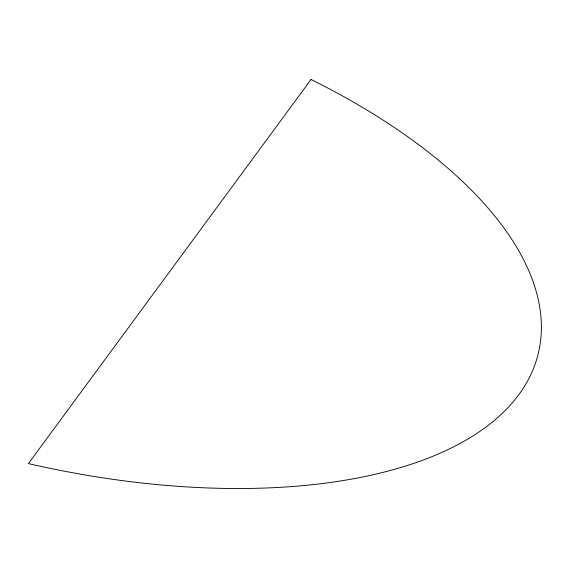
<?xml version="1.0" encoding="UTF-8"?>
<svg xmlns="http://www.w3.org/2000/svg" width="568" height="568" viewBox="0 0 568 568"><rect width="100%" height="100%" fill="white"/><g stroke="black" fill="none" stroke-linecap="round" stroke-linejoin="round"><path stroke-width="0.85" d="M311.051 79.484L28.4 463.594A491.647 231.566 14.3 0 0 518.797 394.703A491.647 231.566 14.3 0 0 311.051 79.484"/></g></svg>
